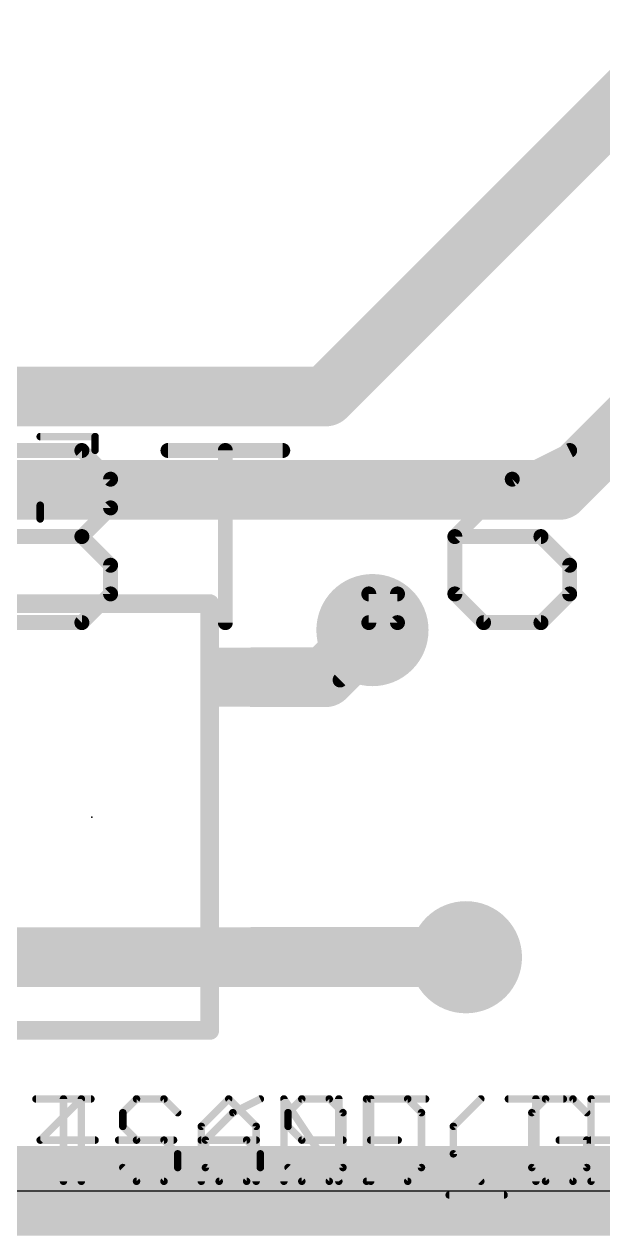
# Model space of a CAD drawing. Extents: x -0.3 to 57.5, y -11.6 to 53.6.
# Drawn here: x 43.99 to 47.92, y -0.3 to 7.93 of the extents above; entities that cross this region are included whole.
import ezdxf

# ---------------------------------------------------------------- set-up
doc = ezdxf.new("R2010")
doc.units = 0
for name, color, linetype in [('1', 14, 'CONTINUOUS'), ('16', 174, 'CONTINUOUS'), ('18', 94, 'CONTINUOUS'), ('20', 178, 'CONTINUOUS'), ('21', 251, 'CONTINUOUS'), ('23', 178, 'CONTINUOUS'), ('25', 251, 'CONTINUOUS'), ('27', 251, 'CONTINUOUS')]:
    doc.layers.add(name, color=color, linetype=linetype)

# ---------------------------------------------------------------- blocks, each defined once
blk = doc.blocks.new('RECT')
blk.add_solid([(-0.5, -0.5), (0.5, -0.5), (-0.5, 0.5), (0.5, 0.5)])
blk = doc.blocks.new('ROUNDV')
at = {"const_width": 0.5}
blk.add_lwpolyline([(0, -0.25, 1), (0, 0.25, 1), (0, -0.25)], format="xyb", dxfattribs=at)

msp = doc.modelspace()

# ---------------------------------------------------------------- linework, layer by layer
at = {"layer": '1', "const_width": 0.4064}
for points in [[(47.625, 4.7625), (52.705, 9.8425)], [(48.26, 7.62), (46.0375, 5.3975)], [(46.0375, 5.3975), (39.37, 5.3975)], [(38.735, 4.7625), (47.625, 4.7625)], [(46.035, 3.49), (46.355, 3.81)], [(45.55, 3.49), (46.035, 3.49)], [(46.9875, 1.59), (45.55, 1.59)], [(46.99, 1.5875), (46.9875, 1.59)], [(0, 0), (57.15, 0)]]:
    msp.add_lwpolyline(points, dxfattribs=at)
at = {"layer": '1', "const_width": 0.2032}
for points in [[(46.0375, 5.2959, 1), (46.0375, 5.4991)], [(45.9657, 5.4693, 1), (46.1093, 5.3257)], [(47.625, 4.6609, 1), (47.625, 4.8641)], [(47.5532, 4.8343, 1), (47.6968, 4.6907)], [(46.4268, 3.7382, 1), (46.2832, 3.8818)], [(45.55, 3.5916, 1), (45.55, 3.3884)], [(45.9632, 3.5618, 1), (46.1068, 3.4182)], [(46.035, 3.3884, 1), (46.035, 3.5916)], [(45.55, 1.6916, 1), (45.55, 1.4884)], [(47.0593, 1.6618, 1), (46.9157, 1.5182)], [(46.9182, 1.5157, 1), (47.0618, 1.6593)], [(46.9875, 1.4884, 1), (46.9875, 1.6916)]]:
    msp.add_lwpolyline(points, format="xyb", dxfattribs=at)
at = {"layer": '16'}
for points, const_width in [([(40.005, 1.5875), (46.99, 1.5875)], 0.4064), ([(57.15, 0), (0, 0)], 0.6096)]:
    msp.add_lwpolyline(points, dxfattribs=dict(at, const_width=const_width))
at = {"layer": '16', "const_width": 0.2032}
msp.add_lwpolyline([(46.99, 1.4859, 1), (46.99, 1.6891)], format="xyb", dxfattribs=at)
at = {"layer": '20'}
msp.add_line((0, 0), (56.82, 0), dxfattribs=at)
at = {"layer": '21', "const_width": 0.127}
for points in [[(45.25, 3.99), (43.65, 3.99)], [(45.25, 1.09), (45.25, 3.99)], [(43.65, 1.09), (45.25, 1.09)]]:
    msp.add_lwpolyline(points, dxfattribs=at)
at = {"layer": '21', "const_width": 0.0635}
for points in [[(45.2818, 3.99, 1), (45.2182, 3.99)], [(45.25, 3.9583, 1), (45.25, 4.0217)], [(45.25, 1.0583, 1), (45.25, 1.1218)], [(45.2182, 1.09, 1), (45.2818, 1.09)]]:
    msp.add_lwpolyline(points, format="xyb", dxfattribs=at)
at = {"layer": '23'}
msp.add_point((44.45, 2.54), dxfattribs=at)
at = {"layer": '25', "const_width": 0.0508}
for points in [[(44.098, 5.1247), (44.4709, 5.1247)], [(44.4709, 5.1247), (44.4709, 5.0315)], [(44.4709, 5.0315), (44.098, 4.6586)], [(44.098, 4.6586), (44.098, 4.5654)]]:
    msp.add_lwpolyline(points, dxfattribs=at)
at = {"layer": '25', "const_width": 0.0254}
for points in [[(44.098, 5.1374, 1), (44.098, 5.112)], [(44.4836, 5.1247, 1), (44.4582, 5.1247)], [(44.4709, 5.112, 1), (44.4709, 5.1374)], [(44.4582, 5.0315, 1), (44.4836, 5.0315)], [(44.4798, 5.0225, 1), (44.4619, 5.0404)], [(44.1107, 4.6586, 1), (44.0853, 4.6586)], [(44.089, 4.6676, 1), (44.107, 4.6496)], [(44.0853, 4.5654, 1), (44.1107, 4.5654)]]:
    msp.add_lwpolyline(points, format="xyb", dxfattribs=at)
at = {"layer": '27'}
for points, const_width in [([(43.7966, 5.0302), (44.3813, 5.0302)], 0.1016), ([(44.3813, 5.0302), (44.5762, 4.8353)], 0.1016), ([(44.966, 5.0302), (45.7456, 5.0302)], 0.1016), ([(45.3558, 3.8608), (45.3558, 5.0302)], 0.1016), ([(47.6946, 5.0302), (47.3048, 4.8353)], 0.1016), ([(44.5762, 4.8353), (44.5762, 4.6404)], 0.1016), ([(47.3048, 4.8353), (46.915, 4.4455)], 0.1016), ([(44.5762, 4.6404), (44.3813, 4.4455)], 0.1016), ([(43.7966, 4.4455), (44.3813, 4.4455)], 0.1016), ([(44.3813, 4.4455), (44.5762, 4.2506)], 0.1016), ([(46.915, 4.4455), (46.915, 4.0557)], 0.1016), ([(47.4997, 4.4455), (46.915, 4.4455)], 0.1016), ([(47.6946, 4.2506), (47.4997, 4.4455)], 0.1016), ([(44.5762, 4.2506), (44.5762, 4.0557)], 0.1016), ([(47.6946, 4.0557), (47.6946, 4.2506)], 0.1016), ([(44.5762, 4.0557), (44.3813, 3.8608)], 0.1016), ([(46.5252, 4.0557), (46.3303, 4.0557)], 0.1016), ([(46.3303, 4.0557), (46.3303, 3.8608)], 0.1016), ([(46.5252, 3.8608), (46.5252, 4.0557)], 0.1016), ([(46.915, 4.0557), (47.1099, 3.8608)], 0.1016), ([(47.4997, 3.8608), (47.6946, 4.0557)], 0.1016), ([(44.3813, 3.8608), (43.7966, 3.8608)], 0.1016), ([(46.1354, 3.471), (46.5252, 3.8608)], 0.1016), ([(46.3303, 3.8608), (46.5252, 3.8608)], 0.1016), ([(47.1099, 3.8608), (47.4997, 3.8608)], 0.1016), ([(44.0698, 0.6247), (44.4427, 0.6247)], 0.0508), ([(44.3777, 0.6247), (44.098, 0.345)], 0.0508), ([(44.2562, 0.0654), (44.2562, 0.6247)], 0.0508), ([(44.3777, 0.0654), (44.3777, 0.6247)], 0.0508), ([(44.7525, 0.6247), (44.6593, 0.5315)], 0.0508), ([(44.939, 0.6247), (44.7525, 0.6247)], 0.0508), ([(45.0322, 0.5315), (44.939, 0.6247)], 0.0508), ([(45.1924, 0.4383), (45.3788, 0.6247)], 0.0508), ([(45.3788, 0.6247), (45.5653, 0.4383)], 0.0508), ([(45.5935, 0.6247), (45.4071, 0.5315)], 0.0508), ([(45.7537, 0.0654), (45.7537, 0.6247)], 0.0508), ([(45.7537, 0.6247), (46.1266, 0.0654)], 0.0508), ([(45.8752, 0.6247), (45.7819, 0.5315)], 0.0508), ([(46.0616, 0.6247), (45.8752, 0.6247)], 0.0508), ([(46.1548, 0.5315), (46.0616, 0.6247)], 0.0508), ([(46.1266, 0.0654), (46.1266, 0.6247)], 0.0508), ([(46.315, 0.6247), (46.315, 0.0654)], 0.0508), ([(46.5947, 0.6247), (46.315, 0.6247)], 0.0508), ([(46.3433, 0.0654), (46.3433, 0.6247)], 0.0508), ([(46.3433, 0.6247), (46.7161, 0.6247)], 0.0508), ([(46.6879, 0.5315), (46.5947, 0.6247)], 0.0508), ([(46.9046, 0.4383), (47.091, 0.6247)], 0.0508), ([(47.2788, 0.6247), (47.6516, 0.6247)], 0.0508), ([(47.5309, 0.6247), (47.4377, 0.5315)], 0.0508), ([(47.4652, 0.0654), (47.4652, 0.6247)], 0.0508), ([(47.7173, 0.6247), (47.5309, 0.6247)], 0.0508), ([(47.8105, 0.5315), (47.7173, 0.6247)], 0.0508), ([(48.2129, 0.6247), (47.8401, 0.6247)], 0.0508), ([(47.8401, 0.6247), (47.8401, 0.0654)], 0.0508), ([(44.6593, 0.5315), (44.6593, 0.4383)], 0.0508), ([(45.4071, 0.5315), (45.2206, 0.345)], 0.0508), ([(45.7819, 0.5315), (45.7819, 0.4383)], 0.0508), ([(46.1548, 0.1586), (46.1548, 0.5315)], 0.0508), ([(46.6879, 0.1586), (46.6879, 0.5315)], 0.0508), ([(47.4377, 0.5315), (47.4377, 0.1586)], 0.0508), ([(44.6593, 0.4383), (44.7525, 0.345)], 0.0508), ([(45.1924, 0.0654), (45.1924, 0.4383)], 0.0508), ([(45.5653, 0.4383), (45.5653, 0.0654)], 0.0508), ([(45.7819, 0.4383), (45.8752, 0.345)], 0.0508), ([(46.9046, 0.2518), (46.9046, 0.4383)], 0.0508), ([(44.098, 0.345), (44.4709, 0.345)], 0.0508), ([(44.6311, 0.345), (45.004, 0.345)], 0.0508), ([(44.7525, 0.345), (44.939, 0.345)], 0.0508), ([(44.939, 0.345), (45.0322, 0.2518)], 0.0508), ([(45.1924, 0.345), (45.5653, 0.345)], 0.0508), ([(45.2206, 0.345), (45.2206, 0.1586)], 0.0508), ([(45.5003, 0.345), (45.2206, 0.345)], 0.0508), ([(45.5935, 0.2518), (45.5003, 0.345)], 0.0508), ([(45.8752, 0.345), (46.1548, 0.345)], 0.0508), ([(46.3433, 0.345), (46.5297, 0.345)], 0.0508), ([(47.8105, 0.345), (47.6241, 0.345)], 0.0508), ([(47.8105, 0.1586), (47.8105, 0.345)], 0.0508), ([(47.8401, 0.345), (48.0265, 0.345)], 0.0508), ([(45.0322, 0.2518), (45.0322, 0.1586)], 0.0508), ([(45.5935, 0.1586), (45.5935, 0.2518)], 0.0508), ([(47.091, 0.0654), (46.9046, 0.2518)], 0.0508), ([(44.7525, 0.0654), (44.6593, 0.1586)], 0.0508), ([(45.0322, 0.1586), (44.939, 0.0654)], 0.0508), ([(45.2206, 0.1586), (45.3139, 0.0654)], 0.0508), ([(45.5003, 0.0654), (45.5935, 0.1586)], 0.0508), ([(45.7819, 0.1586), (45.8752, 0.0654)], 0.0508), ([(46.0616, 0.0654), (46.1548, 0.1586)], 0.0508), ([(46.5947, 0.0654), (46.6879, 0.1586)], 0.0508), ([(47.4377, 0.1586), (47.5309, 0.0654)], 0.0508), ([(47.7173, 0.0654), (47.8105, 0.1586)], 0.0508), ([(44.939, 0.0654), (44.7525, 0.0654)], 0.0508), ([(45.3139, 0.0654), (45.5003, 0.0654)], 0.0508), ([(45.8752, 0.0654), (46.0616, 0.0654)], 0.0508), ([(46.315, 0.0654), (46.5947, 0.0654)], 0.0508), ([(47.5309, 0.0654), (47.7173, 0.0654)], 0.0508), ([(47.8401, 0.0654), (48.2129, 0.0654)], 0.0508), ([(46.8764, -0.0278), (47.2492, -0.0278)], 0.0508)]:
    msp.add_lwpolyline(points, dxfattribs=dict(at, const_width=const_width))
for points, const_width in [([(44.3992, 5.0482, 1), (44.3633, 5.0122)], 0.0508), ([(44.3813, 5.0048, 1), (44.3813, 5.0556)], 0.0508), ([(44.966, 5.0556, 1), (44.966, 5.0048)], 0.0508), ([(45.3812, 5.0302, 1), (45.3304, 5.0302)], 0.0508), ([(45.7456, 5.0048, 1), (45.7456, 5.0556)], 0.0508), ([(47.7059, 5.0075, 1), (47.6832, 5.0529)], 0.0508), ([(44.6016, 4.8353, 1), (44.5508, 4.8353)], 0.0508), ([(44.5582, 4.8173, 1), (44.5941, 4.8533)], 0.0508), ([(47.2934, 4.858, 1), (47.3161, 4.8126)], 0.0508), ([(47.3227, 4.8173, 1), (47.2868, 4.8533)], 0.0508), ([(44.5508, 4.6404, 1), (44.6016, 4.6404)], 0.0508), ([(44.5941, 4.6224, 1), (44.5582, 4.6584)], 0.0508), ([(44.3992, 4.4635, 1), (44.3633, 4.4275)], 0.0508), ([(44.3633, 4.4635, 1), (44.3992, 4.4275)], 0.0508), ([(44.3813, 4.4201, 1), (44.3813, 4.4709)], 0.0508), ([(46.897, 4.4635, 1), (46.9329, 4.4275)], 0.0508), ([(46.9404, 4.4455, 1), (46.8896, 4.4455)], 0.0508), ([(46.915, 4.4709, 1), (46.915, 4.4201)], 0.0508), ([(47.5176, 4.4635, 1), (47.4817, 4.4275)], 0.0508), ([(47.4997, 4.4201, 1), (47.4997, 4.4709)], 0.0508), ([(44.6016, 4.2506, 1), (44.5508, 4.2506)], 0.0508), ([(44.5582, 4.2326, 1), (44.5941, 4.2686)], 0.0508), ([(47.72, 4.2506, 1), (47.6692, 4.2506)], 0.0508), ([(47.6766, 4.2326, 1), (47.7125, 4.2686)], 0.0508), ([(44.5508, 4.0557, 1), (44.6016, 4.0557)], 0.0508), ([(44.5941, 4.0377, 1), (44.5582, 4.0737)], 0.0508), ([(46.3303, 4.0811, 1), (46.3303, 4.0303)], 0.0508), ([(46.3557, 4.0557, 1), (46.3049, 4.0557)], 0.0508), ([(46.5506, 4.0557, 1), (46.4998, 4.0557)], 0.0508), ([(46.5252, 4.0303, 1), (46.5252, 4.0811)], 0.0508), ([(46.9329, 4.0737, 1), (46.897, 4.0377)], 0.0508), ([(46.8896, 4.0557, 1), (46.9404, 4.0557)], 0.0508), ([(47.6692, 4.0557, 1), (47.72, 4.0557)], 0.0508), ([(47.7125, 4.0377, 1), (47.6766, 4.0737)], 0.0508), ([(44.3633, 3.8788, 1), (44.3992, 3.8428)], 0.0508), ([(44.3813, 3.8354, 1), (44.3813, 3.8862)], 0.0508), ([(45.3304, 3.8608, 1), (45.3812, 3.8608)], 0.0508), ([(46.3303, 3.8862, 1), (46.3303, 3.8354)], 0.0508), ([(46.3049, 3.8608, 1), (46.3557, 3.8608)], 0.0508), ([(46.4998, 3.8608, 1), (46.5506, 3.8608)], 0.0508), ([(46.5431, 3.8428, 1), (46.5072, 3.8788)], 0.0508), ([(46.5252, 3.8354, 1), (46.5252, 3.8862)], 0.0508), ([(47.1099, 3.8862, 1), (47.1099, 3.8354)], 0.0508), ([(47.0919, 3.8428, 1), (47.1278, 3.8788)], 0.0508), ([(47.4817, 3.8788, 1), (47.5176, 3.8428)], 0.0508), ([(47.4997, 3.8354, 1), (47.4997, 3.8862)], 0.0508), ([(46.1174, 3.489, 1), (46.1533, 3.453)], 0.0508), ([(44.0698, 0.6374, 1), (44.0698, 0.612)], 0.0254), ([(44.2689, 0.6247, 1), (44.2435, 0.6247)], 0.0254), ([(44.3904, 0.6247, 1), (44.365, 0.6247)], 0.0254), ([(44.3866, 0.6157, 1), (44.3687, 0.6337)], 0.0254), ([(44.4427, 0.612, 1), (44.4427, 0.6374)], 0.0254), ([(44.7525, 0.6374, 1), (44.7525, 0.612)], 0.0254), ([(44.7615, 0.6157, 1), (44.7436, 0.6337)], 0.0254), ([(44.9479, 0.6337, 1), (44.93, 0.6157)], 0.0254), ([(44.939, 0.612, 1), (44.939, 0.6374)], 0.0254), ([(45.3878, 0.6337, 1), (45.3699, 0.6157)], 0.0254), ([(45.3878, 0.6157, 1), (45.3699, 0.6337)], 0.0254), ([(45.5992, 0.6133, 1), (45.5878, 0.636)], 0.0254), ([(45.7664, 0.6247, 1), (45.741, 0.6247)], 0.0254), ([(45.7643, 0.6317, 1), (45.7432, 0.6176)], 0.0254), ([(45.8752, 0.6374, 1), (45.8752, 0.612)], 0.0254), ([(45.8841, 0.6157, 1), (45.8662, 0.6337)], 0.0254), ([(46.0706, 0.6337, 1), (46.0526, 0.6157)], 0.0254), ([(46.0616, 0.612, 1), (46.0616, 0.6374)], 0.0254), ([(46.1393, 0.6247, 1), (46.1139, 0.6247)], 0.0254), ([(46.3277, 0.6247, 1), (46.3023, 0.6247)], 0.0254), ([(46.315, 0.6374, 1), (46.315, 0.612)], 0.0254), ([(46.356, 0.6247, 1), (46.3306, 0.6247)], 0.0254), ([(46.3433, 0.6374, 1), (46.3433, 0.612)], 0.0254), ([(46.6037, 0.6337, 1), (46.5857, 0.6157)], 0.0254), ([(46.5947, 0.612, 1), (46.5947, 0.6374)], 0.0254), ([(46.7161, 0.612, 1), (46.7161, 0.6374)], 0.0254), ([(47.1, 0.6157, 1), (47.082, 0.6337)], 0.0254), ([(47.2788, 0.6374, 1), (47.2788, 0.612)], 0.0254), ([(47.4779, 0.6247, 1), (47.4525, 0.6247)], 0.0254), ([(47.5309, 0.6374, 1), (47.5309, 0.612)], 0.0254), ([(47.5399, 0.6157, 1), (47.5219, 0.6337)], 0.0254), ([(47.6516, 0.612, 1), (47.6516, 0.6374)], 0.0254), ([(47.7263, 0.6337, 1), (47.7083, 0.6157)], 0.0254), ([(47.7173, 0.612, 1), (47.7173, 0.6374)], 0.0254), ([(47.8401, 0.6374, 1), (47.8401, 0.612)], 0.0254), ([(47.8528, 0.6247, 1), (47.8274, 0.6247)], 0.0254), ([(44.672, 0.5315, 1), (44.6466, 0.5315)], 0.0254), ([(44.6503, 0.5404, 1), (44.6683, 0.5225)], 0.0254), ([(45.0232, 0.5225, 1), (45.0412, 0.5404)], 0.0254), ([(45.4014, 0.5428, 1), (45.4127, 0.5201)], 0.0254), ([(45.416, 0.5225, 1), (45.3981, 0.5404)], 0.0254), ([(45.7946, 0.5315, 1), (45.7692, 0.5315)], 0.0254), ([(45.773, 0.5404, 1), (45.7909, 0.5225)], 0.0254), ([(46.1675, 0.5315, 1), (46.1421, 0.5315)], 0.0254), ([(46.1458, 0.5225, 1), (46.1638, 0.5404)], 0.0254), ([(46.7006, 0.5315, 1), (46.6752, 0.5315)], 0.0254), ([(46.6789, 0.5225, 1), (46.6969, 0.5404)], 0.0254), ([(47.4504, 0.5315, 1), (47.425, 0.5315)], 0.0254), ([(47.4287, 0.5404, 1), (47.4466, 0.5225)], 0.0254), ([(47.8015, 0.5225, 1), (47.8195, 0.5404)], 0.0254), ([(44.6683, 0.4472, 1), (44.6503, 0.4293)], 0.0254), ([(44.6466, 0.4383, 1), (44.672, 0.4383)], 0.0254), ([(45.2051, 0.4383, 1), (45.1797, 0.4383)], 0.0254), ([(45.1834, 0.4472, 1), (45.2014, 0.4293)], 0.0254), ([(45.578, 0.4383, 1), (45.5526, 0.4383)], 0.0254), ([(45.5563, 0.4293, 1), (45.5743, 0.4472)], 0.0254), ([(45.7692, 0.4383, 1), (45.7946, 0.4383)], 0.0254), ([(45.7909, 0.4472, 1), (45.773, 0.4293)], 0.0254), ([(46.9173, 0.4383, 1), (46.8919, 0.4383)], 0.0254), ([(46.8956, 0.4472, 1), (46.9135, 0.4293)], 0.0254), ([(44.098, 0.3577, 1), (44.098, 0.3323)], 0.0254), ([(44.089, 0.354, 1), (44.107, 0.3361)], 0.0254), ([(44.4709, 0.3323, 1), (44.4709, 0.3577)], 0.0254), ([(44.6311, 0.3577, 1), (44.6311, 0.3323)], 0.0254), ([(44.7525, 0.3577, 1), (44.7525, 0.3323)], 0.0254), ([(44.7436, 0.3361, 1), (44.7615, 0.354)], 0.0254), ([(44.9479, 0.354, 1), (44.93, 0.3361)], 0.0254), ([(44.939, 0.3323, 1), (44.939, 0.3577)], 0.0254), ([(45.004, 0.3323, 1), (45.004, 0.3577)], 0.0254), ([(45.1924, 0.3577, 1), (45.1924, 0.3323)], 0.0254), ([(45.2333, 0.345, 1), (45.2079, 0.345)], 0.0254), ([(45.2206, 0.3577, 1), (45.2206, 0.3323)], 0.0254), ([(45.2117, 0.354, 1), (45.2296, 0.3361)], 0.0254), ([(45.5093, 0.354, 1), (45.4913, 0.3361)], 0.0254), ([(45.5003, 0.3323, 1), (45.5003, 0.3577)], 0.0254), ([(45.5653, 0.3323, 1), (45.5653, 0.3577)], 0.0254), ([(45.8752, 0.3577, 1), (45.8752, 0.3323)], 0.0254), ([(45.8662, 0.3361, 1), (45.8841, 0.354)], 0.0254), ([(46.1548, 0.3323, 1), (46.1548, 0.3577)], 0.0254), ([(46.3433, 0.3577, 1), (46.3433, 0.3323)], 0.0254), ([(46.5297, 0.3323, 1), (46.5297, 0.3577)], 0.0254), ([(47.6241, 0.3577, 1), (47.6241, 0.3323)], 0.0254), ([(47.8232, 0.345, 1), (47.7978, 0.345)], 0.0254), ([(47.8105, 0.3323, 1), (47.8105, 0.3577)], 0.0254), ([(47.8401, 0.3577, 1), (47.8401, 0.3323)], 0.0254), ([(45.0449, 0.2518, 1), (45.0195, 0.2518)], 0.0254), ([(45.0232, 0.2428, 1), (45.0412, 0.2608)], 0.0254), ([(45.6062, 0.2518, 1), (45.5808, 0.2518)], 0.0254), ([(45.5845, 0.2428, 1), (45.6025, 0.2608)], 0.0254), ([(46.9135, 0.2608, 1), (46.8956, 0.2428)], 0.0254), ([(46.8919, 0.2518, 1), (46.9173, 0.2518)], 0.0254), ([(44.6683, 0.1676, 1), (44.6503, 0.1496)], 0.0254), ([(45.0195, 0.1586, 1), (45.0449, 0.1586)], 0.0254), ([(45.0412, 0.1496, 1), (45.0232, 0.1676)], 0.0254), ([(45.2079, 0.1586, 1), (45.2333, 0.1586)], 0.0254), ([(45.2296, 0.1676, 1), (45.2117, 0.1496)], 0.0254), ([(45.5808, 0.1586, 1), (45.6062, 0.1586)], 0.0254), ([(45.6025, 0.1496, 1), (45.5845, 0.1676)], 0.0254), ([(45.7909, 0.1676, 1), (45.773, 0.1496)], 0.0254), ([(46.1421, 0.1586, 1), (46.1675, 0.1586)], 0.0254), ([(46.1638, 0.1496, 1), (46.1458, 0.1676)], 0.0254), ([(46.6752, 0.1586, 1), (46.7006, 0.1586)], 0.0254), ([(46.6969, 0.1496, 1), (46.6789, 0.1676)], 0.0254), ([(47.4466, 0.1676, 1), (47.4287, 0.1496)], 0.0254), ([(47.425, 0.1586, 1), (47.4504, 0.1586)], 0.0254), ([(47.7978, 0.1586, 1), (47.8232, 0.1586)], 0.0254), ([(47.8195, 0.1496, 1), (47.8015, 0.1676)], 0.0254), ([(44.7525, 0.0781, 1), (44.7525, 0.0527)], 0.0254), ([(44.7436, 0.0564, 1), (44.7615, 0.0744)], 0.0254), ([(44.93, 0.0744, 1), (44.9479, 0.0564)], 0.0254), ([(44.939, 0.0527, 1), (44.939, 0.0781)], 0.0254), ([(45.3139, 0.0781, 1), (45.3139, 0.0527)], 0.0254), ([(45.3049, 0.0564, 1), (45.3228, 0.0744)], 0.0254), ([(45.4913, 0.0744, 1), (45.5093, 0.0564)], 0.0254), ([(45.5003, 0.0527, 1), (45.5003, 0.0781)], 0.0254), ([(45.8752, 0.0781, 1), (45.8752, 0.0527)], 0.0254), ([(45.8662, 0.0564, 1), (45.8841, 0.0744)], 0.0254), ([(46.0526, 0.0744, 1), (46.0706, 0.0564)], 0.0254), ([(46.0616, 0.0527, 1), (46.0616, 0.0781)], 0.0254), ([(46.116, 0.0584, 1), (46.1371, 0.0724)], 0.0254), ([(46.315, 0.0781, 1), (46.315, 0.0527)], 0.0254), ([(46.5857, 0.0744, 1), (46.6037, 0.0564)], 0.0254), ([(46.5947, 0.0527, 1), (46.5947, 0.0781)], 0.0254), ([(47.082, 0.0564, 1), (47.1, 0.0744)], 0.0254), ([(47.5309, 0.0781, 1), (47.5309, 0.0527)], 0.0254), ([(47.5219, 0.0564, 1), (47.5399, 0.0744)], 0.0254), ([(47.7083, 0.0744, 1), (47.7263, 0.0564)], 0.0254), ([(47.7173, 0.0527, 1), (47.7173, 0.0781)], 0.0254), ([(47.8401, 0.0781, 1), (47.8401, 0.0527)], 0.0254), ([(44.2435, 0.0654, 1), (44.2689, 0.0654)], 0.0254), ([(44.365, 0.0654, 1), (44.3904, 0.0654)], 0.0254), ([(45.1797, 0.0654, 1), (45.2051, 0.0654)], 0.0254), ([(45.5526, 0.0654, 1), (45.578, 0.0654)], 0.0254), ([(45.741, 0.0654, 1), (45.7664, 0.0654)], 0.0254), ([(46.1139, 0.0654, 1), (46.1393, 0.0654)], 0.0254), ([(46.3023, 0.0654, 1), (46.3277, 0.0654)], 0.0254), ([(46.3306, 0.0654, 1), (46.356, 0.0654)], 0.0254), ([(47.4525, 0.0654, 1), (47.4779, 0.0654)], 0.0254), ([(47.8274, 0.0654, 1), (47.8528, 0.0654)], 0.0254), ([(46.8764, -0.0151, 1), (46.8764, -0.0405)], 0.0254), ([(47.2492, -0.0405, 1), (47.2492, -0.0151)], 0.0254)]:
    msp.add_lwpolyline(points, format="xyb", dxfattribs=dict(at, const_width=const_width))

# ---------------------------------------------------------------- block references
at = {"layer": '1', "xscale": 0.6, "yscale": 0.4}
for p in [(45.55, 3.49), (45.55, 1.59)]:
    msp.add_blockref('RECT', p, dxfattribs=at)
at = {"layer": '18', "xscale": 0.762, "yscale": 0.762}
for p in [(46.355, 3.81), (46.355, 3.81), (46.99, 1.5875), (46.99, 1.5875)]:
    msp.add_blockref('ROUNDV', p, dxfattribs=at)

doc.saveas('drawing.dxf')
